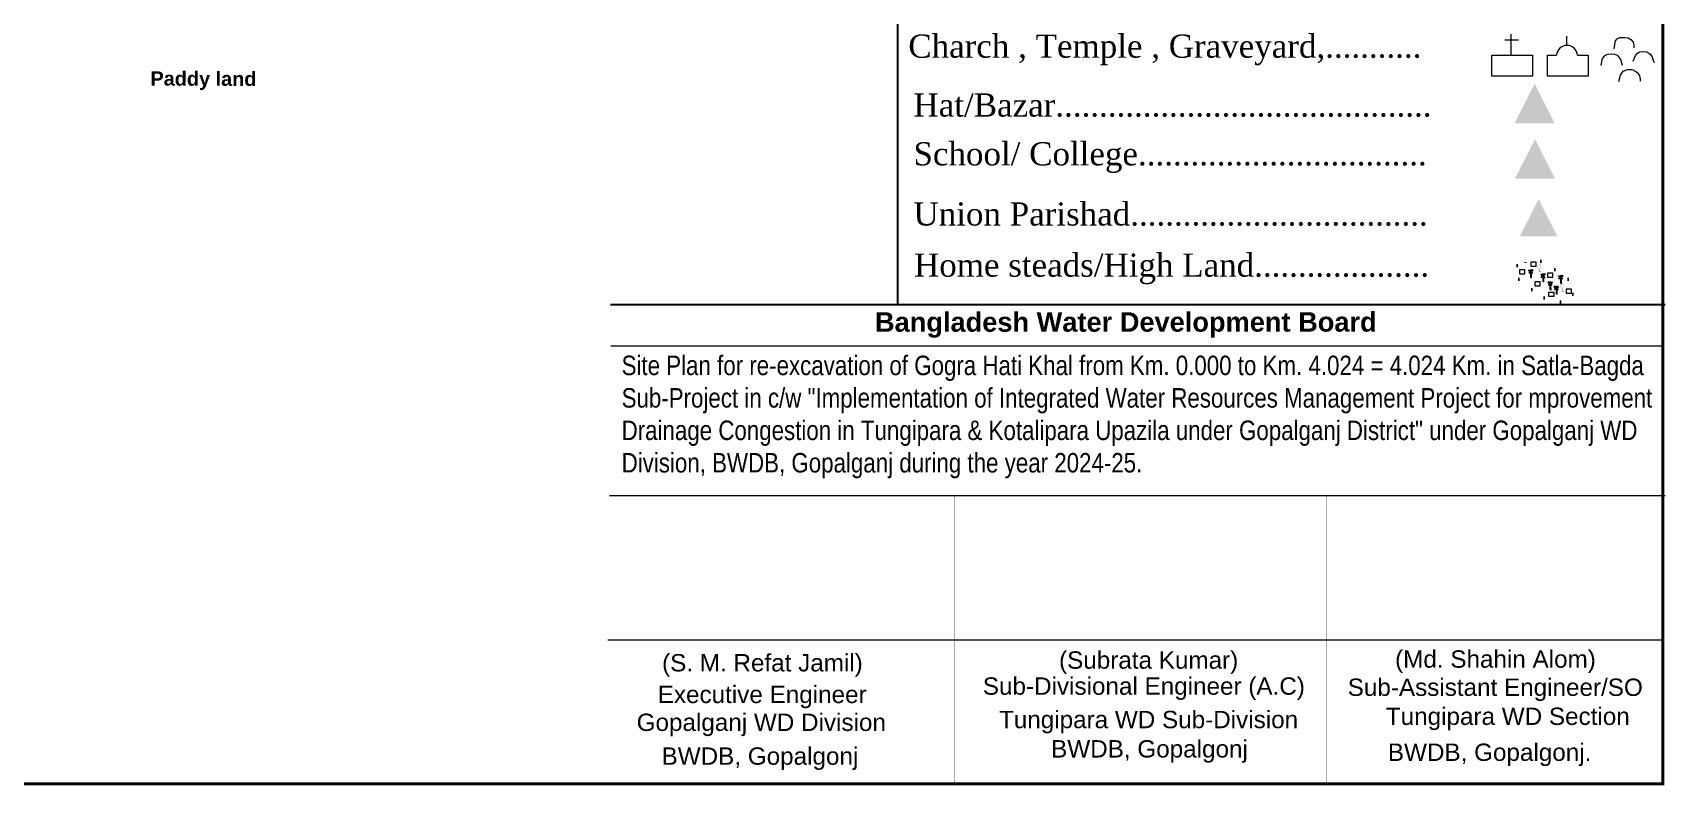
# Model space of a CAD drawing. Header units: millimetres. Extents: x -54213 to 103, y -104347 to -48.
# Drawn here: x -52461 to -50498, y -104347 to -103443 of the extents above; entities that cross this region are included whole.
import ezdxf
from ezdxf.enums import TextEntityAlignment as Align

# ---------------------------------------------------------------- set-up
doc = ezdxf.new("R2010")
doc.units = ezdxf.units.MM
doc.header["$MEASUREMENT"] = 0
doc.linetypes.add('DOT2', pattern=[0.125, 0, -0.125])
for name, color, linetype, lineweight in [('Bazar', 97, 'Continuous', 15), ('Church', 170, 'Continuous', 9), ('FRAM', 7, 'Continuous', 50), ('Graveyard', 40, 'Continuous', 9), ('HOUSE', 144, 'Continuous', 18), ('OUTLINE', 7, 'Continuous', 15), ('PL', 7, 'Continuous', 15), ('Temple', 170, 'Continuous', 9), ('Union', 7, 'Continuous', 15)]:
    doc.layers.add(name, color=color, linetype=linetype, lineweight=lineweight)
for name, color, linetype in [('boundary', 7, 'Continuous'), ('Home Stead', 151, 'Continuous'), ('Khal', 4, 'Continuous'), ('TEXT', 5, 'Continuous'), ('Trees', 77, 'Continuous')]:
    doc.layers.add(name, color=color, linetype=linetype)
doc.styles.add('A Narrow', font='ARIALN.TTF')
doc.styles.add('AR', font='arial.ttf', dxfattribs={"height": 450})
doc.styles.add('b', font='times.ttf')
doc.styles.add('sum', font='arialbd.ttf')

msp = doc.modelspace()

# ---------------------------------------------------------------- hatches: boundary and pattern name
at = {"layer": 'Bazar'}
for color, points in [(256, [(-50656.7, -103504), (-50680.9, -103551.6), (-50632.6, -103551.6)]), (5, [(-50656.2, -103570.7), (-50680.4, -103618.3), (-50632.1, -103618.3)])]:
    msp.add_hatch(color=color, dxfattribs=at).paths.add_polyline_path(points)
at = {"layer": 'Union'}
msp.add_hatch(color=0, dxfattribs=at).paths.add_polyline_path([(-50651.9, -103642.9), (-50674.5, -103687.4), (-50629.4, -103687.4)])

# ---------------------------------------------------------------- linework, layer by layer
at = {"layer": 'boundary', "color": 0}
for points, const_width in [([(-54211.3, -101701.7), (-50502.6, -101701.7), (-50502.6, -104345.3), (-54211.3, -104345.3), (-54211.3, -101701.7)], 3.39), ([(-51421.9, -103769.4), (-51421.9, -101701.7)], 2.46)]:
    msp.add_lwpolyline(points, dxfattribs=dict(at, const_width=const_width))
at = {"layer": 'Church', "linetype": 'Continuous'}
for points in [[(-50684.8, -103469.8), (-50684.8, -103444.5)], [(-50684.8, -103469.8), (-50684.8, -103444.5)], [(-50676.1, -103451.6), (-50692.4, -103451.6)], [(-50676.1, -103451.6), (-50692.4, -103451.6)]]:
    msp.add_lwpolyline(points, dxfattribs=at)
msp.add_lwpolyline([(-50707.9, -103495.1), (-50707.9, -103469.8), (-50659.3, -103469.8), (-50659.3, -103495.1), (-50679.1, -103495.1), (-50679.1, -103495.1), (-50679.1, -103495.1), (-50679.1, -103495.1), (-50707.9, -103495.1)], close=True, dxfattribs=at)
msp.add_lwpolyline([(-50707.9, -103495.1), (-50707.9, -103469.8), (-50659.3, -103469.8), (-50659.3, -103495.1), (-50679.1, -103495.1), (-50679.1, -103495.1), (-50679.1, -103495.1), (-50679.1, -103495.1), (-50707.9, -103495.1)], close=True, dxfattribs=at)
at = {"layer": 'FRAM', "linetype": 'Continuous'}
msp.add_lwpolyline([(-51767.2, -104290.4, 0, 0, 0), (-51767.2, -103769.4, 0, 2.5, -0.414214), (-51767.2, -103769.4, 2.5, 2.5, 0), (-50499.7, -103769.4, 2.5, 2.5, 0), (-50499.7, -103769.4, 2.5, 2.5, 0)], format="xyseb", dxfattribs=at)
at = {"layer": 'Graveyard'}
for points in [[(-50561, -103462), (-50560.2, -103457), (-50559.4, -103452.6), (-50557.4, -103450.1), (-50554.4, -103448.7), (-50548.3, -103448.4), (-50544.4, -103449), (-50541, -103450.9), (-50538.2, -103454), (-50537.7, -103457.3), (-50537.4, -103460.9)], [(-50561, -103462), (-50560.2, -103457), (-50559.4, -103452.6), (-50557.4, -103450.1), (-50554.4, -103448.7), (-50548.3, -103448.4), (-50544.4, -103449), (-50541, -103450.9), (-50538.2, -103454), (-50537.7, -103457.3), (-50537.4, -103460.9)], [(-50538.2, -103477), (-50535.7, -103470.1), (-50533.5, -103467.9), (-50530.7, -103465.9), (-50526, -103465.4), (-50521.8, -103465.7), (-50518.2, -103468.2), (-50516, -103470.9), (-50514.1, -103475.6), (-50513.2, -103478.4)], [(-50538.2, -103477), (-50535.7, -103470.1), (-50533.5, -103467.9), (-50530.7, -103465.9), (-50526, -103465.4), (-50521.8, -103465.7), (-50518.2, -103468.2), (-50516, -103470.9), (-50514.1, -103475.6), (-50513.2, -103478.4)], [(-50551, -103482), (-50553.3, -103474.8), (-50556.9, -103470.1), (-50560.5, -103469), (-50563.8, -103468.7), (-50568.6, -103469), (-50571.3, -103469.8), (-50573.8, -103471.8), (-50575.8, -103474.8), (-50576.6, -103480.1), (-50577.2, -103482)], [(-50551, -103482), (-50553.3, -103474.8), (-50556.9, -103470.1), (-50560.5, -103469), (-50563.8, -103468.7), (-50568.6, -103469), (-50571.3, -103469.8), (-50573.8, -103471.8), (-50575.8, -103474.8), (-50576.6, -103480.1), (-50577.2, -103482)], [(-50555.5, -103501.2), (-50553.5, -103493.7), (-50550.5, -103489), (-50545.2, -103486.8), (-50540.5, -103487), (-50537.7, -103487.6), (-50533.8, -103490.1), (-50531, -103493.4), (-50529.9, -103497.6), (-50529.9, -103500.9)], [(-50555.5, -103501.2), (-50553.5, -103493.7), (-50550.5, -103489), (-50545.2, -103486.8), (-50540.5, -103487), (-50537.7, -103487.6), (-50533.8, -103490.1), (-50531, -103493.4), (-50529.9, -103497.6), (-50529.9, -103500.9)]]:
    msp.add_lwpolyline(points, dxfattribs=at)
at = {"layer": 'Home Stead', "color": 7, "linetype": 'DOT2', "lineweight": 50, "ltscale": 159.474072, "flags": 128}
msp.add_lwpolyline([(-50677.6, -103722.4), (-50682.2, -103729.5), (-50677, -103738.2), (-50670.1, -103742.5), (-50664.2, -103747.3), (-50659.2, -103752.5), (-50653.7, -103753.5), (-50650.3, -103753.6), (-50645.5, -103761.3), (-50637.7, -103764.4), (-50624.8, -103766.2), (-50613.1, -103763.8), (-50609.8, -103753.7), (-50613.9, -103741.5), (-50619.5, -103735.4), (-50628.1, -103730.6), (-50643.6, -103718.3), (-50662.4, -103715.2), (-50669.7, -103720.1), (-50677.6, -103722.4)], dxfattribs=at)
at = {"layer": 'HOUSE'}
for points in [[(-50661.3, -103723.1), (-50654.8, -103723.1), (-50654.8, -103718.5), (-50661.3, -103718.5), (-50661.3, -103723.1)], [(-50674.9, -103732.3), (-50668.3, -103732.3), (-50668.3, -103727.7), (-50674.9, -103727.7), (-50674.9, -103732.3)], [(-50641.4, -103736.3), (-50634.9, -103736.3), (-50634.9, -103731.7), (-50641.4, -103731.7), (-50641.4, -103736.3)], [(-50656.6, -103746.7), (-50650.1, -103746.7), (-50650.1, -103742.1), (-50656.6, -103742.1), (-50656.6, -103746.7)], [(-50639.9, -103759.2), (-50633.4, -103759.2), (-50633.4, -103754.7), (-50639.9, -103754.7), (-50639.9, -103759.2)], [(-50618.7, -103755.5), (-50612.2, -103755.5), (-50612.2, -103751), (-50618.7, -103751), (-50618.7, -103755.5)]]:
    msp.add_lwpolyline(points, dxfattribs=at)
at = {"layer": 'PL'}
for p, q in [((-50502.6, -103819.3), (-51766.6, -103819.3)), ((-50502.6, -103877.1), (-50502.6, -104345.3)), ((-50500, -103999.4), (-51768.2, -103999.4)), ((-50502.6, -104172.7), (-51770, -104172.7))]:
    msp.add_line(p, q, dxfattribs=at)
at = {"layer": 'PL', "const_width": 0.28}
for points in [[(-51353.1, -103999.4), (-51353.1, -104345.3)], [(-50906.6, -103999.4), (-50906.6, -104345.3)]]:
    msp.add_lwpolyline(points, dxfattribs=at)
at = {"layer": 'Temple', "linetype": 'Continuous'}
msp.add_line((-50617.8, -103458), (-50617.8, -103446.9), dxfattribs=at)
msp.add_line((-50617.8, -103458), (-50617.8, -103446.9), dxfattribs=at)
msp.add_lwpolyline([(-50605.2, -103469.8), (-50592.4, -103469.8), (-50592.4, -103495.1), (-50619.4, -103495.1), (-50619.4, -103495.1), (-50619.4, -103495.1), (-50619.4, -103495.1), (-50641.1, -103495.1), (-50641.1, -103469.8), (-50630.5, -103469.8)], dxfattribs=at)
msp.add_lwpolyline([(-50605.2, -103469.8), (-50592.4, -103469.8), (-50592.4, -103495.1), (-50619.4, -103495.1), (-50619.4, -103495.1), (-50619.4, -103495.1), (-50619.4, -103495.1), (-50641.1, -103495.1), (-50641.1, -103469.8), (-50630.5, -103469.8)], dxfattribs=at)
msp.add_arc((-50617.8, -103470.7), 12.7, 3.9267, 176.0733, dxfattribs=at)
msp.add_arc((-50617.8, -103470.7), 12.7, 3.9267, 176.0733, dxfattribs=at)
at = {"layer": 'Trees', "color": 3, "linetype": 'Continuous', "const_width": 0.166}
for points in [[(-50651.2, -103726.4, 0.606435), (-50651.2, -103720.7, 0.606435)], [(-50623.5, -103750, 0.606435), (-50623.5, -103744.3, 0.606435)]]:
    msp.add_lwpolyline(points, format="xyb", close=True, dxfattribs=at)
at = {"layer": 'Trees', "color": 3, "lineweight": 30}
for points in [[(-50661.3, -103727.2), (-50661.3, -103736.3), (-50659.9, -103736.3)], [(-50646.6, -103732.2), (-50646.6, -103741.4), (-50645.1, -103741.4)], [(-50625.4, -103733.9), (-50625.4, -103743.1), (-50623.9, -103743.1)], [(-50637.9, -103741.7), (-50637.9, -103750.9), (-50636.5, -103750.9)], [(-50630.6, -103746.9), (-50630.6, -103756.1), (-50629.2, -103756.1)]]:
    msp.add_lwpolyline(points, dxfattribs=at)
at = {"layer": 'Trees', "color": 3, "linetype": 'Continuous', "const_width": 0.295}
for points in [[(-50651.2, -103726.4), (-50651.2, -103729.8)], [(-50651.2, -103729.8), (-50649.2, -103729.8)], [(-50623.5, -103750), (-50623.5, -103753.4)], [(-50623.5, -103753.4), (-50621.5, -103753.4)]]:
    msp.add_lwpolyline(points, dxfattribs=at)
at = {"layer": 'Trees', "color": 3, "lineweight": 30}
for centre, start, end in [((-50672.4, -103743.9), 41.2491, 62.6782), ((-50650.2, -103743.9), 117.3218, 138.7509), ((-50657.6, -103749), 41.2491, 62.6782), ((-50635.5, -103749), 117.3218, 138.7509), ((-50636.4, -103750.7), 41.2491, 62.6782), ((-50614.3, -103750.7), 117.3218, 138.7509), ((-50649, -103758.5), 41.2491, 62.6782), ((-50626.8, -103758.5), 117.3218, 138.7509), ((-50641.7, -103763.7), 41.2491, 62.6782), ((-50619.6, -103763.7), 117.3218, 138.7509)]:
    msp.add_arc(centre, 18, start, end, dxfattribs=at)

# ---------------------------------------------------------------- texts
at = {"layer": 'FRAM', "linetype": 'Continuous', "lineweight": -3, "style": 'AR'}
for s, p in [('(S. M. Refat Jamil)   ', (-51572.2, -104210.2)), ('(Subrata Kumar)      ', (-51096.1, -104206.9)), ('Executive Engineer     ', (-51564.4, -104248.2)), ('Sub-Divisional Engineer (A.C)       ', (-51097.8, -104238.2)), ('Gopalganj WD Division     ', (-51565.5, -104281.7)), ('Tungipara WD Sub-Division    ', (-51104.3, -104278.4)), ('BWDB, Gopalgonj     ', (-51567.1, -104322.3)), ('BWDB, Gopalgonj     ', (-51099.1, -104313.6))]:
    msp.add_text(s, height=20.85, dxfattribs=at).set_placement(p, align=Align.CENTER)
at = {"layer": 'FRAM', "linetype": 'Continuous', "style": 'AR'}
for s, p in [('(Md. Shahin Alom)     ', (-50683.5, -104205.7)), ('Sub-Assistant Engineer/SO      ', (-50679.7, -104239.6)), ('Tungipara WD Section', (-50688.9, -104274.5)), ('BWDB, Gopalgonj.     ', (-50690.5, -104317.7))]:
    msp.add_text(s, height=20.85, dxfattribs=at).set_placement(p, align=Align.CENTER)
at = {"layer": 'Khal', "lineweight": 25, "ltscale": 0.1, "insert": (-51753.5, -103830.8), "char_height": 23.39, "attachment_point": 1, "style": 'A Narrow'}
msp.add_mtext_dynamic_manual_height_columns('{\\C7;Site Plan for re-excavation of Gogra Hati Khal from Km. 0.000 to Km. 4.024 = 4.024 Km. in Satla-Bagda Sub-Project in c/w "Implementation of Integrated Water Resources Management Project for mprovement Drainage Congestion in Tungipara & Kotalipara Upazila under Gopalganj District" under Gopalganj WD Division, BWDB, Gopalganj during the year 2024-25.}', width=1255.546, gutter_width=1, heights=[0], dxfattribs=at)
at = {"layer": 'OUTLINE', "ltscale": 0.1, "style": 'b'}
for s, p in [('Charch , Temple , Graveyard,........... ', (-51409.1, -103472.8)), ('Home steads/High Land....................', (-51402.3, -103735.9))]:
    msp.add_text(s, height=27.835, dxfattribs=at).set_placement(p)
at = {"layer": 'OUTLINE', "ltscale": 0.1, "char_height": 27.835, "width": 1298.778, "attachment_point": 1, "style": 'b'}
for s, insert in [('Hat/Bazar...........................................', (-51402.9, -103515.7)), ('School/ College.................................', (-51402.9, -103574.3)), ('Union Parishad..................................', (-51402.9, -103646.6))]:
    msp.add_mtext(s, dxfattribs=dict(at, insert=insert))
at = {"layer": 'TEXT', "color": 7, "style": 'sum'}
msp.add_text('Bangladesh Water Development Board', height=23.39, rotation=0.0165, dxfattribs=at).set_placement((-51147.8, -103802), align=Align.CENTER)
at = {"layer": 'TEXT', "color": 7, "insert": (-52319.5, -103489.2), "char_height": 17.09, "width": 330.747, "attachment_point": 1, "rotation": 359.7933, "style": 'sum'}
msp.add_mtext('Paddy land', dxfattribs=at)

doc.saveas('drawing.dxf')
